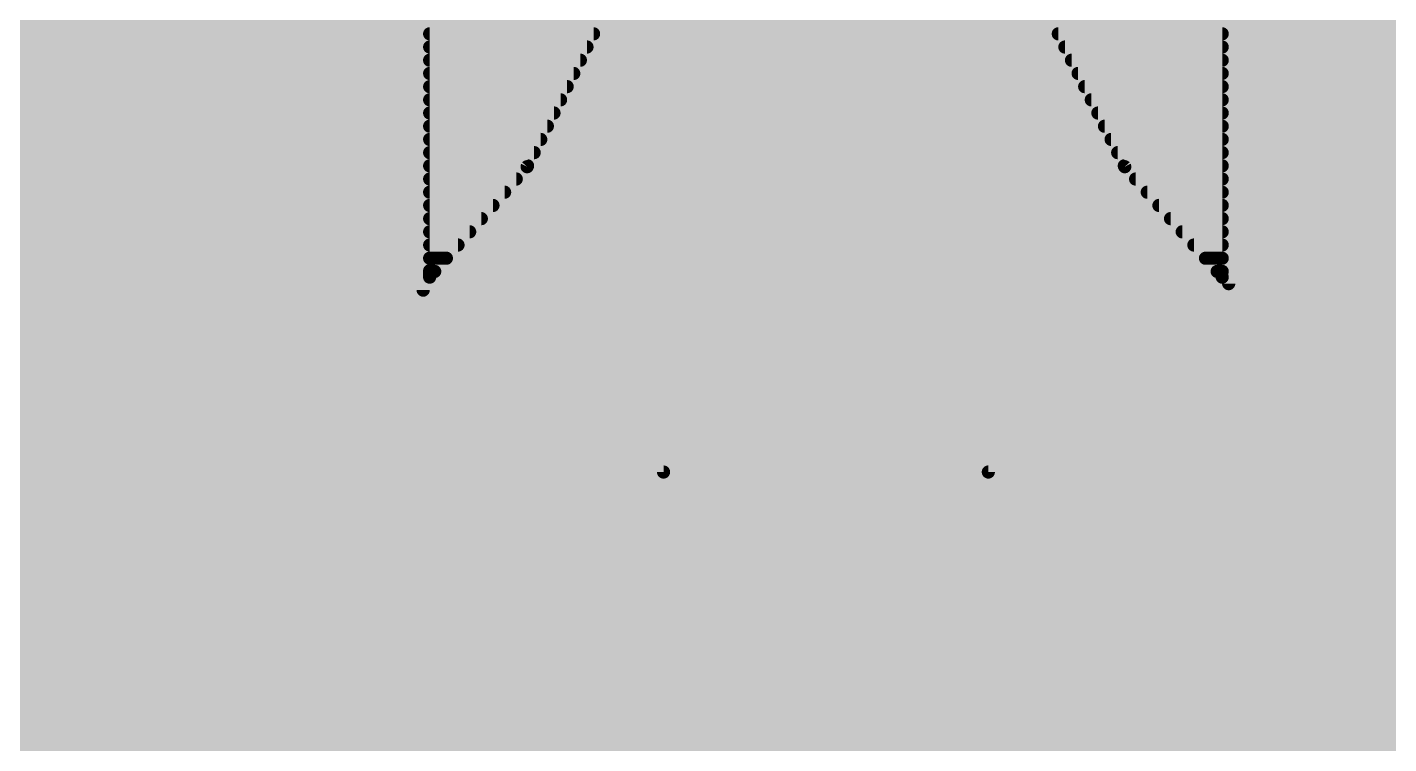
# Model space of a CAD drawing. Extents: x -7.6 to 53.5, y -11.4 to 75.3.
# Drawn here: x 20.52 to 31, y 10.59 to 16.1 of the extents above; entities that cross this region are included whole.
import ezdxf

# ---------------------------------------------------------------- set-up
doc = ezdxf.new("R2010")
doc.units = 0
for name, color, linetype in [('1', 12, 'CONTINUOUS'), ('16', 132, 'CONTINUOUS'), ('21', 41, 'CONTINUOUS'), ('22', 40, 'CONTINUOUS'), ('51', 53, 'CONTINUOUS')]:
    doc.layers.add(name, color=color, linetype=linetype)

msp = doc.modelspace()

# ---------------------------------------------------------------- linework, layer by layer
at = {"layer": '1', "const_width": 0.254}
for points in [[(18.288, 15.748), (35.56, 15.748)], [(18.415, 14.478), (35.56, 14.478)]]:
    msp.add_lwpolyline(points, dxfattribs=at)
at = {"layer": '16'}
for points, const_width in [([(20.32, 6.985), (20.32, 38.608)], 2.54), ([(26.67, 12.7), (26.67, 32.004)], 11.43), ([(26.67, 10.16), (26.67, 12.7)], 6.4516), ([(24.13, 7.62), (26.67, 10.16)], 6.858), ([(24.13, 2.794), (33.02, 11.811)], 2.54)]:
    msp.add_lwpolyline(points, dxfattribs=dict(at, const_width=const_width))
for points, const_width in [([(28.2829, 12.7, 1), (25.0571, 12.7)], 3.2258), ([(23.8125, 12.7, 1), (29.5275, 12.7)], 5.715), ([(27.8823, 8.9477, 1), (25.4577, 11.3723)], 3.429), ([(25.0571, 10.16, 1), (28.2829, 10.16)], 3.2258)]:
    msp.add_lwpolyline(points, format="xyb", dxfattribs=dict(at, const_width=const_width))
at = {"layer": '21'}
for points, const_width in [([(15.47, 16.78, 0.8148), (25.17, 16.78)], 0.2032), ([(28.17, 16.78, 0.8148), (37.87, 16.78)], 0.2032), ([(25.3692, 12.68, 1), (25.4708, 12.68)], 0.1016), ([(25.42, 12.6292, 1), (25.42, 12.7308)], 0.1016), ([(27.92, 12.7308, 1), (27.92, 12.6292)], 0.1016), ([(27.8692, 12.68, 1), (27.9708, 12.68)], 0.1016)]:
    msp.add_lwpolyline(points, format="xyb", dxfattribs=dict(at, const_width=const_width))
at = {"layer": '21', "const_width": 0.2032}
for points in [[(25.42, 16.78), (25.42, 12.68)], [(27.92, 12.68), (27.92, 16.78)], [(25.42, 12.68), (17.52, 12.68)], [(35.82, 12.68), (27.92, 12.68)]]:
    msp.add_lwpolyline(points, dxfattribs=at)
at = {"layer": '22', "const_width": 0.2794}
for points in [[(25.5397, 15.5325), (25.7897, 15.7825)], [(25.7897, 15.7825), (26.2896, 15.7825)], [(26.2896, 15.7825), (26.5396, 15.5325)], [(25.5397, 15.0326), (25.5397, 15.5325)], [(26.5396, 15.5325), (26.5396, 15.0326)], [(25.7897, 14.7826), (25.5397, 15.0326)], [(26.5396, 15.0326), (26.2896, 14.7826)], [(26.2896, 14.7826), (25.7897, 14.7826)], [(27.0396, 14.1453), (25.5397, 14.1453)], [(26.5396, 13.6454), (27.0396, 14.1453)], [(27.0396, 13.1454), (26.5396, 13.6454)], [(25.5397, 13.1454), (27.0396, 13.1454)]]:
    msp.add_lwpolyline(points, dxfattribs=at)
at = {"layer": '22', "const_width": 0.1397}
for points in [[(25.7897, 15.8523, 1), (25.7897, 15.7126)], [(25.8391, 15.7331, 1), (25.7403, 15.8319)], [(26.339, 15.8319, 1), (26.2402, 15.7331)], [(26.2896, 15.7126, 1), (26.2896, 15.8523)], [(25.4903, 15.5819, 1), (25.5891, 15.4831)], [(25.6095, 15.5325, 1), (25.4699, 15.5325)], [(26.6095, 15.5325, 1), (26.4698, 15.5325)], [(26.4902, 15.4831, 1), (26.589, 15.5819)], [(25.5891, 15.0819, 1), (25.4903, 14.9832)], [(25.4699, 15.0326, 1), (25.6095, 15.0326)], [(26.4698, 15.0326, 1), (26.6095, 15.0326)], [(26.589, 14.9832, 1), (26.4902, 15.0819)], [(25.7897, 14.8524, 1), (25.7897, 14.7127)], [(25.7403, 14.7332, 1), (25.8391, 14.832)], [(26.2402, 14.832, 1), (26.339, 14.7332)], [(26.2896, 14.7127, 1), (26.2896, 14.8524)], [(25.5397, 14.2152, 1), (25.5397, 14.0755)], [(27.089, 14.0959, 1), (26.9902, 14.1947)], [(27.0396, 14.0755, 1), (27.0396, 14.2152)], [(26.589, 13.6948, 1), (26.4902, 13.596)], [(26.4902, 13.6948, 1), (26.589, 13.596)], [(25.5397, 13.2153, 1), (25.5397, 13.0756)], [(26.9902, 13.096, 1), (27.089, 13.1948)], [(27.0396, 13.0756, 1), (27.0396, 13.2153)]]:
    msp.add_lwpolyline(points, format="xyb", dxfattribs=at)
at = {"layer": '51', "const_width": 0.1016}
for points in [[(25.42, 22.88), (25.42, 12.68)], [(27.92, 12.68), (27.92, 22.88)], [(29.77, 21.48), (29.77, 14.13)], [(23.57, 14.08), (23.57, 21.43)], [(23.62, 21.38), (23.62, 14.23)], [(29.72, 14.18), (29.72, 21.33)], [(24.37, 15.03), (24.97, 16.23)], [(28.37, 16.23), (28.97, 15.03)], [(23.62, 16.1544), (24.9322, 16.1544)], [(28.4078, 16.1544), (29.72, 16.1544)], [(23.62, 16.0528), (24.8814, 16.0528)], [(28.4586, 16.0528), (29.72, 16.0528)], [(23.62, 15.9512), (24.8306, 15.9512)], [(28.5094, 15.9512), (29.72, 15.9512)], [(23.62, 15.8496), (24.7798, 15.8496)], [(28.5602, 15.8496), (29.72, 15.8496)], [(23.62, 15.748), (24.729, 15.748)], [(28.611, 15.748), (29.72, 15.748)], [(23.62, 15.6464), (24.6782, 15.6464)], [(28.6618, 15.6464), (29.72, 15.6464)], [(23.62, 15.5448), (24.6274, 15.5448)], [(28.7126, 15.5448), (29.72, 15.5448)], [(23.62, 15.4432), (24.5766, 15.4432)], [(28.7634, 15.4432), (29.72, 15.4432)], [(23.62, 15.3416), (24.5258, 15.3416)], [(28.8142, 15.3416), (29.72, 15.3416)], [(23.62, 15.24), (24.475, 15.24)], [(28.865, 15.24), (29.72, 15.24)], [(23.62, 15.1384), (24.4242, 15.1384)], [(28.9158, 15.1384), (29.72, 15.1384)], [(23.62, 15.0368), (24.3734, 15.0368)], [(23.62, 14.18), (24.37, 15.03)], [(23.62, 14.9352), (24.2864, 14.9352)], [(28.9666, 15.0368), (29.72, 15.0368)], [(28.97, 15.03), (29.72, 14.18)], [(29.0536, 14.9352), (29.72, 14.9352)], [(23.62, 14.8336), (24.1967, 14.8336)], [(29.1433, 14.8336), (29.72, 14.8336)], [(23.62, 14.732), (24.1071, 14.732)], [(29.2329, 14.732), (29.72, 14.732)], [(23.62, 14.6304), (24.0174, 14.6304)], [(29.3226, 14.6304), (29.72, 14.6304)], [(23.62, 14.5288), (23.9278, 14.5288)], [(29.4122, 14.5288), (29.72, 14.5288)], [(23.62, 14.4272), (23.8381, 14.4272)], [(29.5019, 14.4272), (29.72, 14.4272)], [(23.62, 14.3256), (23.7485, 14.3256)], [(29.5915, 14.3256), (29.72, 14.3256)], [(23.62, 14.23), (23.62, 14.18)], [(23.62, 14.224), (23.6588, 14.224)], [(29.6812, 14.224), (29.72, 14.224)], [(25.42, 12.68), (17.52, 12.68)], [(35.82, 12.68), (27.92, 12.68)]]:
    msp.add_lwpolyline(points, dxfattribs=at)
at = {"layer": '51'}
for points, const_width in [([(20.32, 12.83, 1), (20.32, 22.73, 1), (20.32, 12.83)], 0.1016), ([(33.02, 12.83, 1), (33.02, 22.73, 1), (33.02, 12.83)], 0.1016), ([(23.62, 16.0782, 1), (23.62, 16.0274)], 0.0508), ([(24.8814, 16.0274, 1), (24.8814, 16.0782)], 0.0508), ([(28.4586, 16.0782, 1), (28.4586, 16.0274)], 0.0508), ([(29.72, 16.0274, 1), (29.72, 16.0782)], 0.0508), ([(23.62, 15.9766, 1), (23.62, 15.9258)], 0.0508), ([(24.8306, 15.9258, 1), (24.8306, 15.9766)], 0.0508), ([(28.5094, 15.9766, 1), (28.5094, 15.9258)], 0.0508), ([(29.72, 15.9258, 1), (29.72, 15.9766)], 0.0508), ([(23.62, 15.875, 1), (23.62, 15.8242)], 0.0508), ([(24.7798, 15.8242, 1), (24.7798, 15.875)], 0.0508), ([(28.5602, 15.875, 1), (28.5602, 15.8242)], 0.0508), ([(29.72, 15.8242, 1), (29.72, 15.875)], 0.0508), ([(23.62, 15.7734, 1), (23.62, 15.7226)], 0.0508), ([(24.729, 15.7226, 1), (24.729, 15.7734)], 0.0508), ([(28.611, 15.7734, 1), (28.611, 15.7226)], 0.0508), ([(29.72, 15.7226, 1), (29.72, 15.7734)], 0.0508), ([(23.62, 15.6718, 1), (23.62, 15.621)], 0.0508), ([(24.6782, 15.621, 1), (24.6782, 15.6718)], 0.0508), ([(28.6618, 15.6718, 1), (28.6618, 15.621)], 0.0508), ([(29.72, 15.621, 1), (29.72, 15.6718)], 0.0508), ([(23.62, 15.5702, 1), (23.62, 15.5194)], 0.0508), ([(24.6274, 15.5194, 1), (24.6274, 15.5702)], 0.0508), ([(28.7126, 15.5702, 1), (28.7126, 15.5194)], 0.0508), ([(29.72, 15.5194, 1), (29.72, 15.5702)], 0.0508), ([(23.62, 15.4686, 1), (23.62, 15.4178)], 0.0508), ([(24.5766, 15.4178, 1), (24.5766, 15.4686)], 0.0508), ([(28.7634, 15.4686, 1), (28.7634, 15.4178)], 0.0508), ([(29.72, 15.4178, 1), (29.72, 15.4686)], 0.0508), ([(23.62, 15.367, 1), (23.62, 15.3162)], 0.0508), ([(24.5258, 15.3162, 1), (24.5258, 15.367)], 0.0508), ([(28.8142, 15.367, 1), (28.8142, 15.3162)], 0.0508), ([(29.72, 15.3162, 1), (29.72, 15.367)], 0.0508), ([(23.62, 15.2654, 1), (23.62, 15.2146)], 0.0508), ([(24.475, 15.2146, 1), (24.475, 15.2654)], 0.0508), ([(28.865, 15.2654, 1), (28.865, 15.2146)], 0.0508), ([(29.72, 15.2146, 1), (29.72, 15.2654)], 0.0508), ([(23.62, 15.1638, 1), (23.62, 15.113)], 0.0508), ([(24.4242, 15.113, 1), (24.4242, 15.1638)], 0.0508), ([(28.9158, 15.1638, 1), (28.9158, 15.113)], 0.0508), ([(29.72, 15.113, 1), (29.72, 15.1638)], 0.0508), ([(23.62, 15.0622, 1), (23.62, 15.0114)], 0.0508), ([(23.62, 14.9606, 1), (23.62, 14.9098)], 0.0508), ([(24.2864, 14.9098, 1), (24.2864, 14.9606)], 0.0508), ([(24.3473, 15.0414, 1), (24.3927, 15.0186)], 0.0508), ([(24.389, 15.0132, 1), (24.351, 15.0468)], 0.0508), ([(24.3734, 15.0114, 1), (24.3734, 15.0622)], 0.0508), ([(28.9666, 15.0622, 1), (28.9666, 15.0114)], 0.0508), ([(28.989, 15.0468, 1), (28.951, 15.0132)], 0.0508), ([(28.9473, 15.0186, 1), (28.9927, 15.0414)], 0.0508), ([(29.0536, 14.9606, 1), (29.0536, 14.9098)], 0.0508), ([(29.72, 15.0114, 1), (29.72, 15.0622)], 0.0508), ([(29.72, 14.9098, 1), (29.72, 14.9606)], 0.0508), ([(23.62, 14.859, 1), (23.62, 14.8082)], 0.0508), ([(24.1967, 14.8082, 1), (24.1967, 14.859)], 0.0508), ([(29.1433, 14.859, 1), (29.1433, 14.8082)], 0.0508), ([(29.72, 14.8082, 1), (29.72, 14.859)], 0.0508), ([(23.62, 14.7574, 1), (23.62, 14.7066)], 0.0508), ([(24.1071, 14.7066, 1), (24.1071, 14.7574)], 0.0508), ([(29.2329, 14.7574, 1), (29.2329, 14.7066)], 0.0508), ([(29.72, 14.7066, 1), (29.72, 14.7574)], 0.0508), ([(23.62, 14.6558, 1), (23.62, 14.605)], 0.0508), ([(24.0174, 14.605, 1), (24.0174, 14.6558)], 0.0508), ([(29.3226, 14.6558, 1), (29.3226, 14.605)], 0.0508), ([(29.72, 14.605, 1), (29.72, 14.6558)], 0.0508), ([(23.62, 14.5542, 1), (23.62, 14.5034)], 0.0508), ([(23.9278, 14.5034, 1), (23.9278, 14.5542)], 0.0508), ([(29.4122, 14.5542, 1), (29.4122, 14.5034)], 0.0508), ([(29.72, 14.5034, 1), (29.72, 14.5542)], 0.0508), ([(23.62, 14.4526, 1), (23.62, 14.4018)], 0.0508), ([(23.8381, 14.4018, 1), (23.8381, 14.4526)], 0.0508), ([(29.5019, 14.4526, 1), (29.5019, 14.4018)], 0.0508), ([(29.72, 14.4018, 1), (29.72, 14.4526)], 0.0508), ([(23.62, 14.351, 1), (23.62, 14.3002)], 0.0508), ([(23.7485, 14.3002, 1), (23.7485, 14.351)], 0.0508), ([(29.5915, 14.351, 1), (29.5915, 14.3002)], 0.0508), ([(29.72, 14.3002, 1), (29.72, 14.351)], 0.0508), ([(23.6454, 14.23, 1), (23.5946, 14.23)], 0.0508), ([(23.62, 14.2494, 1), (23.62, 14.1986)], 0.0508), ([(23.5946, 14.23, 1), (23.6454, 14.23)], 0.0508), ([(23.6588, 14.1986, 1), (23.6588, 14.2494)], 0.0508), ([(29.6812, 14.2494, 1), (29.6812, 14.1986)], 0.0508), ([(29.72, 14.1986, 1), (29.72, 14.2494)], 0.0508), ([(23.601, 14.1968, 1), (23.639, 14.1632)], 0.0508), ([(23.5946, 14.18, 1), (23.6454, 14.18)], 0.0508), ([(29.6946, 14.18, 1), (29.7454, 14.18)], 0.0508), ([(29.701, 14.1632, 1), (29.739, 14.1968)], 0.0508), ([(29.7446, 14.13, 1), (29.7954, 14.13)], 0.0508), ([(23.5446, 14.08, 1), (23.5954, 14.08)], 0.0508), ([(25.3946, 12.68, 1), (25.4454, 12.68)], 0.0508), ([(25.42, 12.6546, 1), (25.42, 12.7054)], 0.0508), ([(27.92, 12.7054, 1), (27.92, 12.6546)], 0.0508), ([(27.8946, 12.68, 1), (27.9454, 12.68)], 0.0508)]:
    msp.add_lwpolyline(points, format="xyb", dxfattribs=dict(at, const_width=const_width))

doc.saveas('drawing.dxf')
